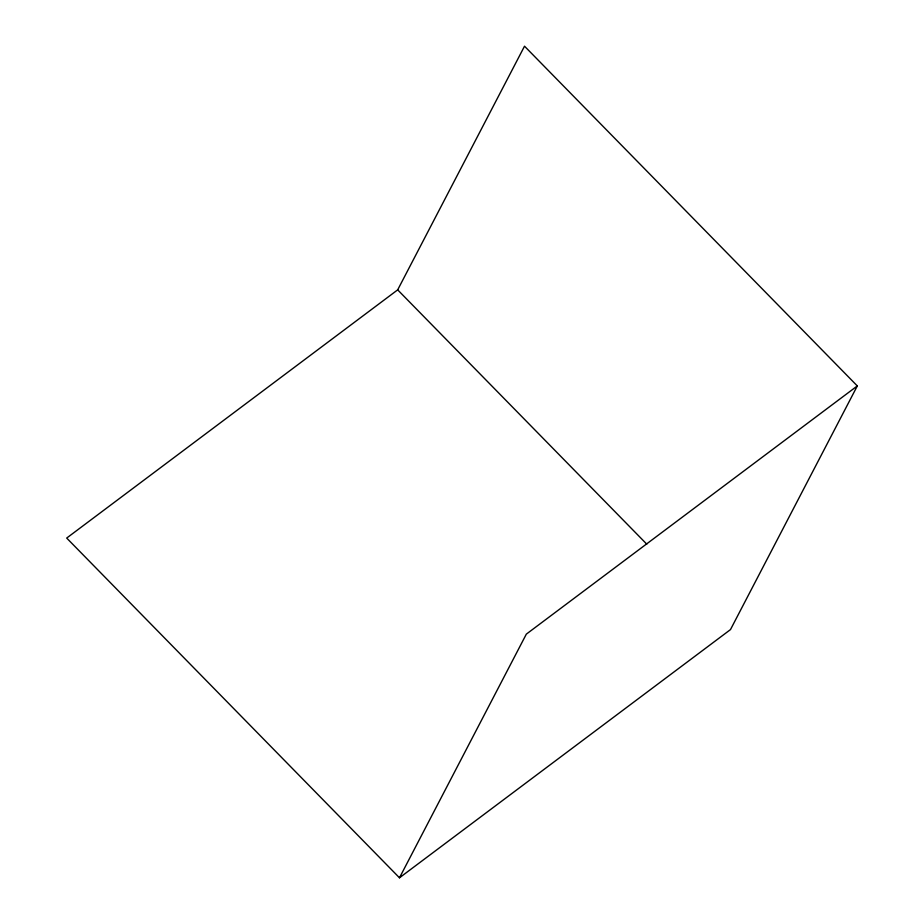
<?xml version="1.0" encoding="UTF-8"?>
<svg xmlns="http://www.w3.org/2000/svg" width="924" height="924" viewBox="0 0 924 924"><rect width="100%" height="100%" fill="white"/><g stroke="black" fill="none" stroke-linecap="round" stroke-linejoin="round"><path stroke-width="1.39" d="M397.678 289.859L524.52 46.2L857.31 385.932L730.48 629.591L399.48 877.8L66.69 538.068L397.678 289.859L646.777 544.144M399.48 877.8L526.322 634.141L857.31 385.932"/></g></svg>
